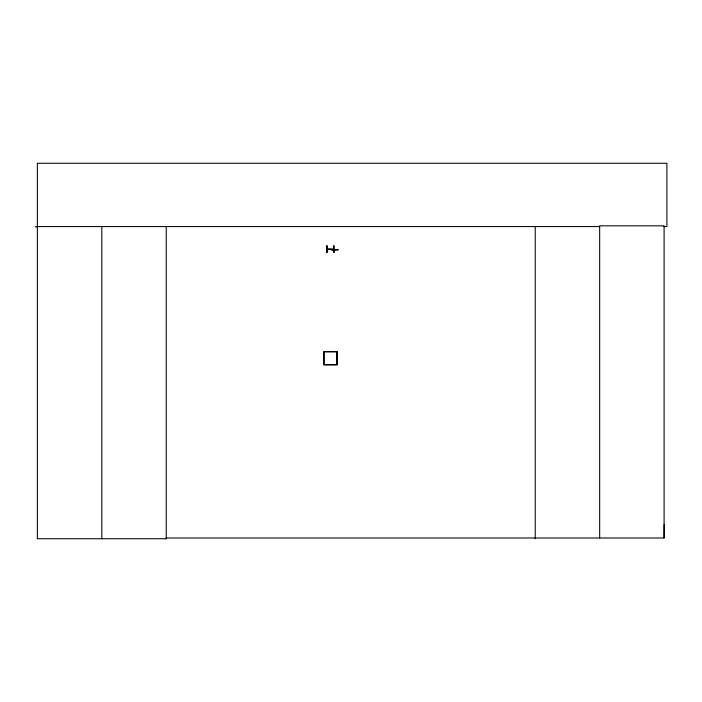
<?xml version="1.0" encoding="UTF-8"?>
<svg xmlns="http://www.w3.org/2000/svg" width="702" height="702" viewBox="0 0 702 702"><rect width="100%" height="100%" fill="white"/><g stroke="black" fill="none" stroke-linecap="round" stroke-linejoin="round"><path stroke-width="1.05" d="M663.618 226.562L666.9 226.562L666.9 163.268L37.364 163.268L37.364 538.732L166.339 538.732L166.251 537.995L664.101 537.995L664.197 524.42M326.974 249.122L333.617 249.219M327.044 249.122L333.547 249.289M333.985 245.744L334.091 252.448M35.1 226.825L37.364 226.816M37.364 226.562L599.666 226.562M333.704 245.744L333.845 252.457M326.807 245.893L326.948 252.597M664.101 537.995L664.101 225.833L599.666 225.833L599.666 537.995M535.222 226.562L535.222 538.732M166.242 226.562L166.242 538.732M101.808 226.562L101.808 538.732M326.904 245.884L326.702 252.606L326.904 245.884M338.171 249.737L331.572 249.947L338.171 249.807M337.171 351.518L323.745 351.518L323.745 364.935L337.171 364.935L337.171 351.518M336.793 351.886L324.122 351.886L324.122 364.557L336.793 364.557L336.793 351.886"/></g></svg>
